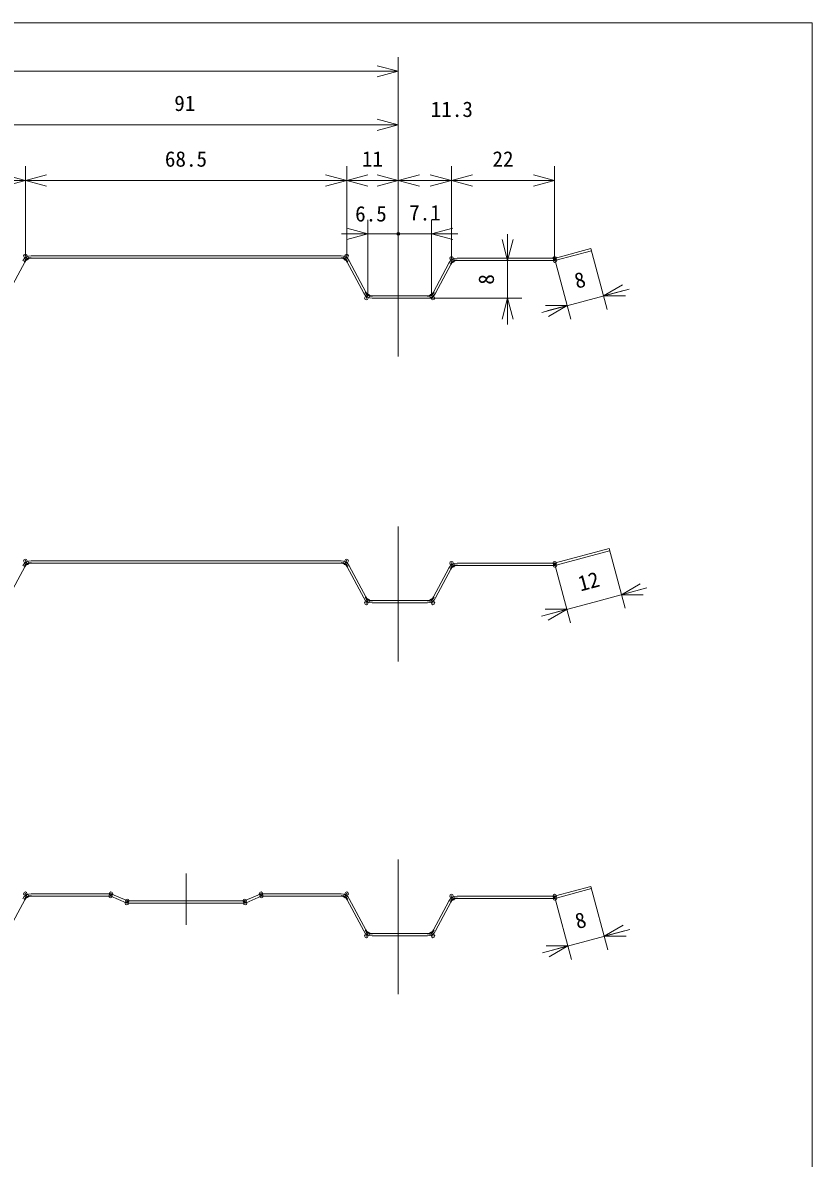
# Model space of a CAD drawing. Units: millimetres on the paper, with parts at other scales. Extents: x -208 to 189, y -184 to 139.
# Drawn here: x 76.9 to 189.2, y -22 to 139.4 of the extents above; entities that cross this region are included whole.
import ezdxf
from ezdxf.enums import TextEntityAlignment as Align

# ---------------------------------------------------------------- set-up
doc = ezdxf.new("R2010")
doc.units = ezdxf.units.MM
doc.header["$PDMODE"] = 32
doc.header["$PDSIZE"] = 0.5
for name, color, linetype, lineweight in [('0-0_寸法', 7, 'Continuous', 18), ('0-1_通り', 7, 'Continuous', 18), ('1-1', 7, 'Continuous', 18), ('F-F', 5, 'Continuous', 18)]:
    doc.layers.add(name, color=color, linetype=linetype, lineweight=lineweight)
doc.styles.add('ＭＳ ゴシック', font='')
doc.styles.get('ＭＳ ゴシック').set_extended_font_data('MS Gothic')

# ---------------------------------------------------------------- blocks, each defined once
blk = doc.blocks.new('_OPEN30')
at = {"layer": '0-0_寸法'}
blk.add_line((0, 0), (-0.5, 0), dxfattribs=at)
blk.add_lwpolyline([(-0.5, 0.134), (0, 0), (-0.5, -0.134)], dxfattribs=at)
blk = doc.blocks.new('D1(1)')
at = {"layer": '0-1_通り', "color": 3}
for p, q in [((272.1018, 138.7258), (273.8096, 132.3519)), ((266.3062, 137.1728), (268.0141, 130.799)), ((276.1381, 134.5288), (270.5236, 133.0244)), ((264.9092, 131.52), (270.5236, 133.0244))]:
    blk.add_line(p, q, dxfattribs=at)
at = {"layer": '0-1_通り', "xscale": 4.5, "yscale": 4.5}
for p, rotation in [((273.4214, 133.8008), 195), ((267.6259, 132.2479), 15)]:
    blk.add_blockref('_OPEN30', p, dxfattribs=dict(at, rotation=rotation))
at = {"layer": '0-1_通り', "style": 'ＭＳ ゴシック'}
blk.add_text('12', height=1.65, rotation=15, dxfattribs=at).set_placement((269.1874, 133.6646), align=Align.BOTTOM_LEFT)
blk = doc.blocks.new('D9(1)')
at = {"layer": '0-1_通り', "color": 3}
for p, q in [((261.2993, 172.248), (261.2993, 167.4355)), ((255.9083, 169.4355), (262.7993, 169.4355)), ((261.2993, 162.623), (261.2993, 167.4355)), ((252.737, 165.4355), (262.7993, 165.4355))]:
    blk.add_line(p, q, dxfattribs=at)
at = {"layer": '0-1_通り', "xscale": 4.5, "yscale": 4.5}
for p, rotation in [((261.2993, 169.4355), 270), ((261.2993, 165.4355), 90)]:
    blk.add_blockref('_OPEN30', p, dxfattribs=dict(at, rotation=rotation))
at = {"layer": '0-1_通り', "style": 'ＭＳ ゴシック'}
blk.add_text('8', height=1.65, rotation=90, dxfattribs=at).set_placement((260.335, 166.873), align=Align.BOTTOM_LEFT)
blk = doc.blocks.new('D10(1)')
at = {"layer": '0-1_通り', "color": 3}
for p, q in [((266.3062, 169.6855), (268.0447, 163.1973)), ((270.1699, 170.7208), (271.9084, 164.2326)), ((274.2369, 166.4094), (269.5884, 165.1638)), ((264.9398, 163.9182), (269.5884, 165.1638))]:
    blk.add_line(p, q, dxfattribs=at)
at = {"layer": '0-1_通り', "xscale": 4.5, "yscale": 4.5}
for p, rotation in [((271.5202, 165.6815), 195), ((267.6565, 164.6462), 15)]:
    blk.add_blockref('_OPEN30', p, dxfattribs=dict(at, rotation=rotation))
at = {"layer": '0-1_通り', "style": 'ＭＳ ゴシック'}
blk.add_text('8', height=1.65, rotation=15, dxfattribs=at).set_placement((268.7955, 165.9497), align=Align.BOTTOM_LEFT)
blk = doc.blocks.new('D12(1)')
at = {"layer": '0-1_通り', "color": 3}
for p, q in [((246.3886, 165.6855), (246.3886, 173.8004)), ((243.5761, 172.3004), (248.0136, 172.3004)), ((249.6386, 172.3004), (248.0136, 172.3004))]:
    blk.add_line(p, q, dxfattribs=at)
at = {"layer": '0-1_通り', "xscale": 4.5, "yscale": 4.5}
blk.add_blockref('_OPEN30', (246.3886, 172.3004), dxfattribs=at)
at = {"layer": '0-1_通り', "style": 'ＭＳ ゴシック'}
blk.add_text('6.5', height=1.65, dxfattribs=at).set_placement((245.0437, 173.1131), align=Align.BOTTOM_LEFT)
blk = doc.blocks.new('_DOT')
at = {"layer": '0-0_寸法'}
blk.add_line((-0.25, 0), (-0.5, 0), dxfattribs=at)
blk.add_circle((0, 0), 0.125, dxfattribs=at)
blk.add_circle((0, 0), 0.125, dxfattribs=at)
blk = doc.blocks.new('D13(1)')
at = {"layer": '0-1_通り', "color": 3}
for p, q in [((249.6386, 173.5877), (249.6386, 170.8004)), ((253.1886, 165.6855), (253.1886, 173.8004)), ((249.6386, 172.3004), (251.4136, 172.3004)), ((256.0011, 172.3004), (251.4136, 172.3004))]:
    blk.add_line(p, q, dxfattribs=at)
at = {"layer": '0-1_通り', "rotation": 180}
for name, p, xscale, yscale in [('_DOT', (249.6386, 172.3004), 1.2, 1.2), ('_OPEN30', (253.1886, 172.3004), 4.5, 4.5)]:
    blk.add_blockref(name, p, dxfattribs=dict(at, xscale=xscale, yscale=yscale))
at = {"layer": '0-1_通り', "style": 'ＭＳ ゴシック'}
blk.add_text('7.1', height=1.65, dxfattribs=at).set_placement((250.8004, 173.2231), align=Align.BOTTOM_LEFT)
blk = doc.blocks.new('D19(1)')
at = {"layer": '0-1_通り', "color": 3}
for p, q in [((204.1386, 173.5877), (204.1386, 185.4339)), ((249.6386, 173.5877), (249.6386, 185.4339)), ((204.1386, 183.9339), (226.8886, 183.9339)), ((249.6386, 183.9339), (226.8886, 183.9339))]:
    blk.add_line(p, q, dxfattribs=at)
at = {"layer": '0-1_通り', "xscale": 4.5, "yscale": 4.5, "rotation": 180}
blk.add_blockref('_OPEN30', (204.1386, 183.9339), dxfattribs=at)
at = {"layer": '0-1_通り', "xscale": 4.5, "yscale": 4.5}
blk.add_blockref('_OPEN30', (249.6386, 183.9339), dxfattribs=at)
at = {"layer": '0-1_通り', "style": 'ＭＳ ゴシック'}
blk.add_text('91', height=1.65, dxfattribs=at).set_placement((225.7636, 184.8982), align=Align.BOTTOM_LEFT)
blk = doc.blocks.new('D20(1)')
at = {"layer": '0-1_通り', "color": 3}
for p, q in [((249.6386, 173.5877), (249.6386, 191.1264)), ((249.6386, 189.6264), (158.3886, 189.6264))]:
    blk.add_line(p, q, dxfattribs=at)
at = {"layer": '0-1_通り', "xscale": 4.5, "yscale": 4.5}
blk.add_blockref('_OPEN30', (249.6386, 189.6264), dxfattribs=at)
blk = doc.blocks.new('D30')
at = {"layer": '0-1_通り', "color": 3}
for p, q in [((198.3886, 169.9355), (198.3886, 179.4939)), ((198.3886, 177.9939), (204.1386, 177.9939)), ((209.8886, 177.9939), (204.1386, 177.9939))]:
    blk.add_line(p, q, dxfattribs=at)
at = {"layer": '0-1_通り', "xscale": 4.5, "yscale": 4.5, "rotation": 180}
blk.add_blockref('_OPEN30', (198.3886, 177.9939), dxfattribs=at)
at = {"layer": '0-1_通り', "xscale": 4.5, "yscale": 4.5}
blk.add_blockref('_OPEN30', (209.8886, 177.9939), dxfattribs=at)
at = {"layer": '0-1_通り', "style": 'ＭＳ ゴシック'}
blk.add_text('23', height=1.65, dxfattribs=at).set_placement((203.0136, 178.9582), align=Align.BOTTOM_LEFT)
blk = doc.blocks.new('D31')
at = {"layer": '0-1_通り', "color": 3}
for p, q in [((209.8886, 169.9355), (209.8886, 179.4939)), ((209.8886, 177.9939), (227.0136, 177.9939)), ((244.1386, 177.9939), (227.0136, 177.9939))]:
    blk.add_line(p, q, dxfattribs=at)
at = {"layer": '0-1_通り', "xscale": 4.5, "yscale": 4.5, "rotation": 180}
blk.add_blockref('_OPEN30', (209.8886, 177.9939), dxfattribs=at)
at = {"layer": '0-1_通り', "xscale": 4.5, "yscale": 4.5}
blk.add_blockref('_OPEN30', (244.1386, 177.9939), dxfattribs=at)
at = {"layer": '0-1_通り', "style": 'ＭＳ ゴシック'}
blk.add_text('68.5', height=1.65, dxfattribs=at).set_placement((224.7636, 178.9582), align=Align.BOTTOM_LEFT)
blk = doc.blocks.new('D32')
at = {"layer": '0-1_通り', "color": 3}
for p, q in [((244.1386, 169.9355), (244.1386, 179.4939)), ((244.1386, 177.9939), (246.8886, 177.9939)), ((249.6386, 177.9939), (246.8886, 177.9939))]:
    blk.add_line(p, q, dxfattribs=at)
at = {"layer": '0-1_通り', "xscale": 4.5, "yscale": 4.5, "rotation": 180}
blk.add_blockref('_OPEN30', (244.1386, 177.9939), dxfattribs=at)
at = {"layer": '0-1_通り', "xscale": 4.5, "yscale": 4.5}
blk.add_blockref('_OPEN30', (249.6386, 177.9939), dxfattribs=at)
at = {"layer": '0-1_通り', "style": 'ＭＳ ゴシック'}
blk.add_text('11', height=1.65, dxfattribs=at).set_placement((245.7636, 178.9582), align=Align.BOTTOM_LEFT)
blk = doc.blocks.new('D33')
at = {"layer": '0-1_通り', "color": 3}
for p, q in [((249.6386, 173.5877), (249.6386, 179.4939)), ((249.6386, 177.9939), (252.4724, 177.9939)), ((255.3062, 177.9939), (252.4724, 177.9939))]:
    blk.add_line(p, q, dxfattribs=at)
at = {"layer": '0-1_通り', "xscale": 4.5, "yscale": 4.5, "rotation": 180}
blk.add_blockref('_OPEN30', (249.6386, 177.9939), dxfattribs=at)
at = {"layer": '0-1_通り', "xscale": 4.5, "yscale": 4.5}
blk.add_blockref('_OPEN30', (255.3062, 177.9939), dxfattribs=at)
at = {"layer": '0-1_通り', "style": 'ＭＳ ゴシック'}
blk.add_text('11.3', height=1.65, dxfattribs=at).set_placement((253.1044, 184.2602), align=Align.BOTTOM_LEFT)
blk = doc.blocks.new('D34')
at = {"layer": '0-1_通り', "color": 3}
for p, q in [((255.3062, 169.6855), (255.3062, 179.4939)), ((266.3062, 169.6855), (266.3062, 179.4939)), ((255.3062, 177.9939), (260.8062, 177.9939)), ((266.3062, 177.9939), (260.8062, 177.9939))]:
    blk.add_line(p, q, dxfattribs=at)
at = {"layer": '0-1_通り', "xscale": 4.5, "yscale": 4.5, "rotation": 180}
blk.add_blockref('_OPEN30', (255.3062, 177.9939), dxfattribs=at)
at = {"layer": '0-1_通り', "xscale": 4.5, "yscale": 4.5}
blk.add_blockref('_OPEN30', (266.3062, 177.9939), dxfattribs=at)
at = {"layer": '0-1_通り', "style": 'ＭＳ ゴシック'}
blk.add_text('22', height=1.65, dxfattribs=at).set_placement((259.6812, 178.9582), align=Align.BOTTOM_LEFT)
blk = doc.blocks.new('D42')
at = {"layer": '0-1_通り', "color": 3}
for p, q in [((270.1699, 102.696), (271.9811, 95.9366)), ((266.3062, 101.6607), (268.1174, 94.9013)), ((274.3096, 98.1134), (269.661, 96.8678)), ((265.0125, 95.6223), (269.661, 96.8678))]:
    blk.add_line(p, q, dxfattribs=at)
at = {"layer": '0-1_通り', "xscale": 4.5, "yscale": 4.5}
for p, rotation in [((271.5929, 97.3855), 195), ((267.7292, 96.3502), 15)]:
    blk.add_blockref('_OPEN30', p, dxfattribs=dict(at, rotation=rotation))
at = {"layer": '0-1_通り', "style": 'ＭＳ ゴシック'}
blk.add_text('8', height=1.65, rotation=15, dxfattribs=at).set_placement((268.8681, 97.6537), align=Align.BOTTOM_LEFT)

msp = doc.modelspace()

# ---------------------------------------------------------------- linework, layer by layer
at = {"layer": '1-1', "color": 3}
for p, q in [((130.322, 111.151), (130.322, 91.981)), ((130.322, 67.801), (130.322, 48.63)), ((130.322, 20.451), (130.322, 1.281)), ((100.155, 18.46), (100.155, 11.162))]:
    msp.add_line(p, q, dxfattribs=at)
at = {"layer": '1-1'}
for p, q in [((152.673, 105.982), (157.697, 107.329)), ((152.759, 105.66), (157.783, 107.007)), ((74.898, 100.991), (77.241, 105.416)), ((122.186, 106.282), (78.125, 106.282)), ((78.125, 105.948), (122.186, 105.948)), ((125.412, 100.991), (123.07, 105.416)), ((125.707, 101.147), (123.364, 105.572)), ((135.337, 101.147), (137.503, 105.239)), ((135.631, 100.991), (137.798, 105.083)), ((152.414, 105.948), (138.681, 105.948)), ((152.414, 105.615), (138.681, 105.615)), ((134.453, 100.615), (126.591, 100.615)), ((126.591, 100.282), (134.453, 100.282)), ((152.673, 62.632), (160.273, 64.669)), ((152.759, 62.31), (160.359, 64.347)), ((74.898, 57.641), (77.241, 62.066)), ((122.186, 62.931), (78.125, 62.931)), ((78.125, 62.598), (122.186, 62.598)), ((125.412, 57.641), (123.07, 62.066)), ((125.707, 57.797), (123.364, 62.222)), ((135.337, 57.797), (137.503, 61.889)), ((135.631, 57.641), (137.798, 61.733)), ((152.414, 62.598), (138.681, 62.598)), ((152.414, 62.265), (138.681, 62.265)), ((134.453, 57.265), (126.591, 57.265)), ((126.591, 56.931), (134.453, 56.931)), ((152.673, 15.283), (157.697, 16.629)), ((152.759, 14.961), (157.783, 16.307)), ((74.898, 10.291), (77.241, 14.716)), ((89.352, 15.582), (78.125, 15.582)), ((78.125, 15.249), (89.352, 15.249)), ((89.483, 15.222), (91.628, 14.302)), ((89.614, 15.528), (91.759, 14.609)), ((91.89, 14.582), (108.42, 14.582)), ((108.551, 14.609), (110.696, 15.528)), ((108.683, 14.302), (110.827, 15.222)), ((122.186, 15.582), (110.959, 15.582)), ((110.959, 15.249), (122.186, 15.249)), ((125.412, 10.291), (123.07, 14.716)), ((125.707, 10.447), (123.364, 14.872)), ((135.337, 10.447), (137.503, 14.539)), ((152.414, 15.249), (138.681, 15.249)), ((152.414, 14.915), (138.681, 14.915)), ((91.89, 14.249), (108.42, 14.249)), ((135.631, 10.291), (137.798, 14.383)), ((134.453, 9.915), (126.591, 9.915)), ((126.591, 9.582), (134.453, 9.582))]:
    msp.add_line(p, q, dxfattribs=at)
for centre, radius, start, end in [((78.125, 104.948), 1.333, 90, 152.10273), ((78.125, 104.948), 1, 90, 152.10273), ((122.186, 104.948), 1.333, 27.89727, 90), ((122.186, 104.948), 1, 27.89727, 90), ((138.681, 104.615), 1.333, 90, 152.10273), ((138.681, 104.615), 1, 90, 152.10273), ((152.414, 106.948), 1, 270, 285), ((152.414, 106.948), 1.333, 270, 285), ((126.591, 101.615), 1.333, 207.89727, 270), ((126.591, 101.615), 1, 207.89727, 270), ((134.453, 101.615), 1, 270, 332.10273), ((134.453, 101.615), 1.333, 270, 332.10273), ((78.125, 61.598), 1.333, 90, 152.10273), ((78.125, 61.598), 1, 90, 152.10273), ((122.186, 61.598), 1.333, 27.89727, 90), ((122.186, 61.598), 1, 27.89727, 90), ((138.681, 61.265), 1.333, 90, 152.10273), ((138.681, 61.265), 1, 90, 152.10273), ((152.414, 63.598), 1, 270, 285), ((152.414, 63.598), 1.333, 270, 285), ((126.591, 58.265), 1.333, 207.89727, 270), ((126.591, 58.265), 1, 207.89727, 270), ((134.453, 58.265), 1, 270, 332.10273), ((134.453, 58.265), 1.333, 270, 332.10273), ((78.125, 14.249), 1.333, 90, 152.10273), ((78.125, 14.249), 1, 90, 152.10273), ((89.352, 14.915), 0.667, 66.80141, 90), ((89.352, 14.915), 0.333, 66.80141, 90), ((91.89, 14.915), 0.333, 246.80141, 270), ((108.42, 14.915), 0.333, 270, 293.19859), ((110.959, 14.915), 0.667, 90, 113.19859), ((110.959, 14.915), 0.333, 90, 113.19859), ((122.186, 14.249), 1.333, 27.89727, 90), ((122.186, 14.249), 1, 27.89727, 90), ((138.681, 13.915), 1.333, 90, 152.10273), ((138.681, 13.915), 1, 90, 152.10273), ((152.414, 16.249), 1, 270, 285), ((152.414, 16.249), 1.333, 270, 285), ((91.89, 14.915), 0.667, 246.80141, 270), ((108.42, 14.915), 0.667, 270, 293.19859), ((126.591, 10.915), 1.333, 207.89727, 270), ((126.591, 10.915), 1, 207.89727, 270), ((134.453, 10.915), 1, 270, 332.10273), ((134.453, 10.915), 1.333, 270, 332.10273)]:
    msp.add_arc(centre, radius, start, end, dxfattribs=at)
at = {"layer": '1-1', "color": 1}
for centre, radius, start, end in [((78.125, 104.948), 1.083, 90, 152.10273), ((122.186, 104.948), 1.083, 27.89727, 90), ((138.681, 104.615), 1.083, 90, 152.10273), ((152.414, 106.948), 1.083, 270, 285), ((126.591, 101.615), 1.083, 207.89727, 270), ((134.453, 101.615), 1.083, 270, 332.10273), ((78.125, 61.598), 1.083, 90, 152.10273), ((122.186, 61.598), 1.083, 27.89727, 90), ((138.681, 61.265), 1.083, 90, 152.10273), ((152.414, 63.598), 1.083, 270, 285), ((126.591, 58.265), 1.083, 207.89727, 270), ((134.453, 58.265), 1.083, 270, 332.10273), ((78.125, 14.249), 1.083, 90, 152.10273), ((89.352, 14.915), 0.417, 66.80141, 90), ((110.959, 14.915), 0.417, 90, 113.19859), ((122.186, 14.249), 1.083, 27.89727, 90), ((138.681, 13.915), 1.083, 90, 152.10273), ((152.414, 16.249), 1.083, 270, 285), ((91.89, 14.915), 0.417, 246.80141, 270), ((108.42, 14.915), 0.417, 270, 293.19859), ((126.591, 10.915), 1.083, 207.89727, 270), ((134.453, 10.915), 1.083, 270, 332.10273)]:
    msp.add_arc(centre, radius, start, end, dxfattribs=at)
at = {"layer": '1-1'}
for p in [(77.322, 106.282), (77.523, 105.948), (122.788, 105.948), (122.989, 106.282), (137.879, 105.948), (138.079, 105.615), (152.545, 105.948), (152.589, 105.615), (125.788, 100.282), (125.989, 100.615), (135.055, 100.615), (135.256, 100.282), (77.322, 62.931), (122.989, 62.931), (77.523, 62.598), (122.788, 62.598), (137.879, 62.598), (138.079, 62.265), (152.545, 62.598), (152.589, 62.265), (125.788, 56.931), (125.989, 57.265), (135.055, 57.265), (135.256, 56.931), (77.322, 15.582), (77.523, 15.249), (89.42, 15.249), (89.489, 15.582), (91.822, 14.582), (108.489, 14.582), (110.822, 15.582), (110.89, 15.249), (122.788, 15.249), (122.989, 15.582), (137.879, 15.249), (138.079, 14.915), (152.545, 15.249), (152.589, 14.915), (91.753, 14.249), (108.557, 14.249), (125.788, 9.582), (125.989, 9.915), (135.055, 9.915), (135.256, 9.582)]:
    msp.add_point(p, dxfattribs=at)
at = {"layer": 'F-F', "color": 7}
for p, q in [((-208.437, 139.439), (189.163, 139.439)), ((189.153, 139.449), (189.153, -139.581))]:
    msp.add_line(p, q, dxfattribs=at)
msp.add_lwpolyline([(189.163, 139.449), (189.163, -139.581), (-208.437, -139.581)], dxfattribs=at)

# ---------------------------------------------------------------- block references
at = {"layer": '1-1', "xscale": 1.333333, "yscale": 1.333333}
for name in ['D20(1)', 'D19(1)', 'D33', 'D30', 'D31', 'D34', 'D32', 'D12(1)', 'D13(1)', 'D9(1)', 'D10(1)', 'D1(1)', 'D42']:
    msp.add_blockref(name, (-202.53, -120.299), dxfattribs=at)

doc.saveas('drawing.dxf')
